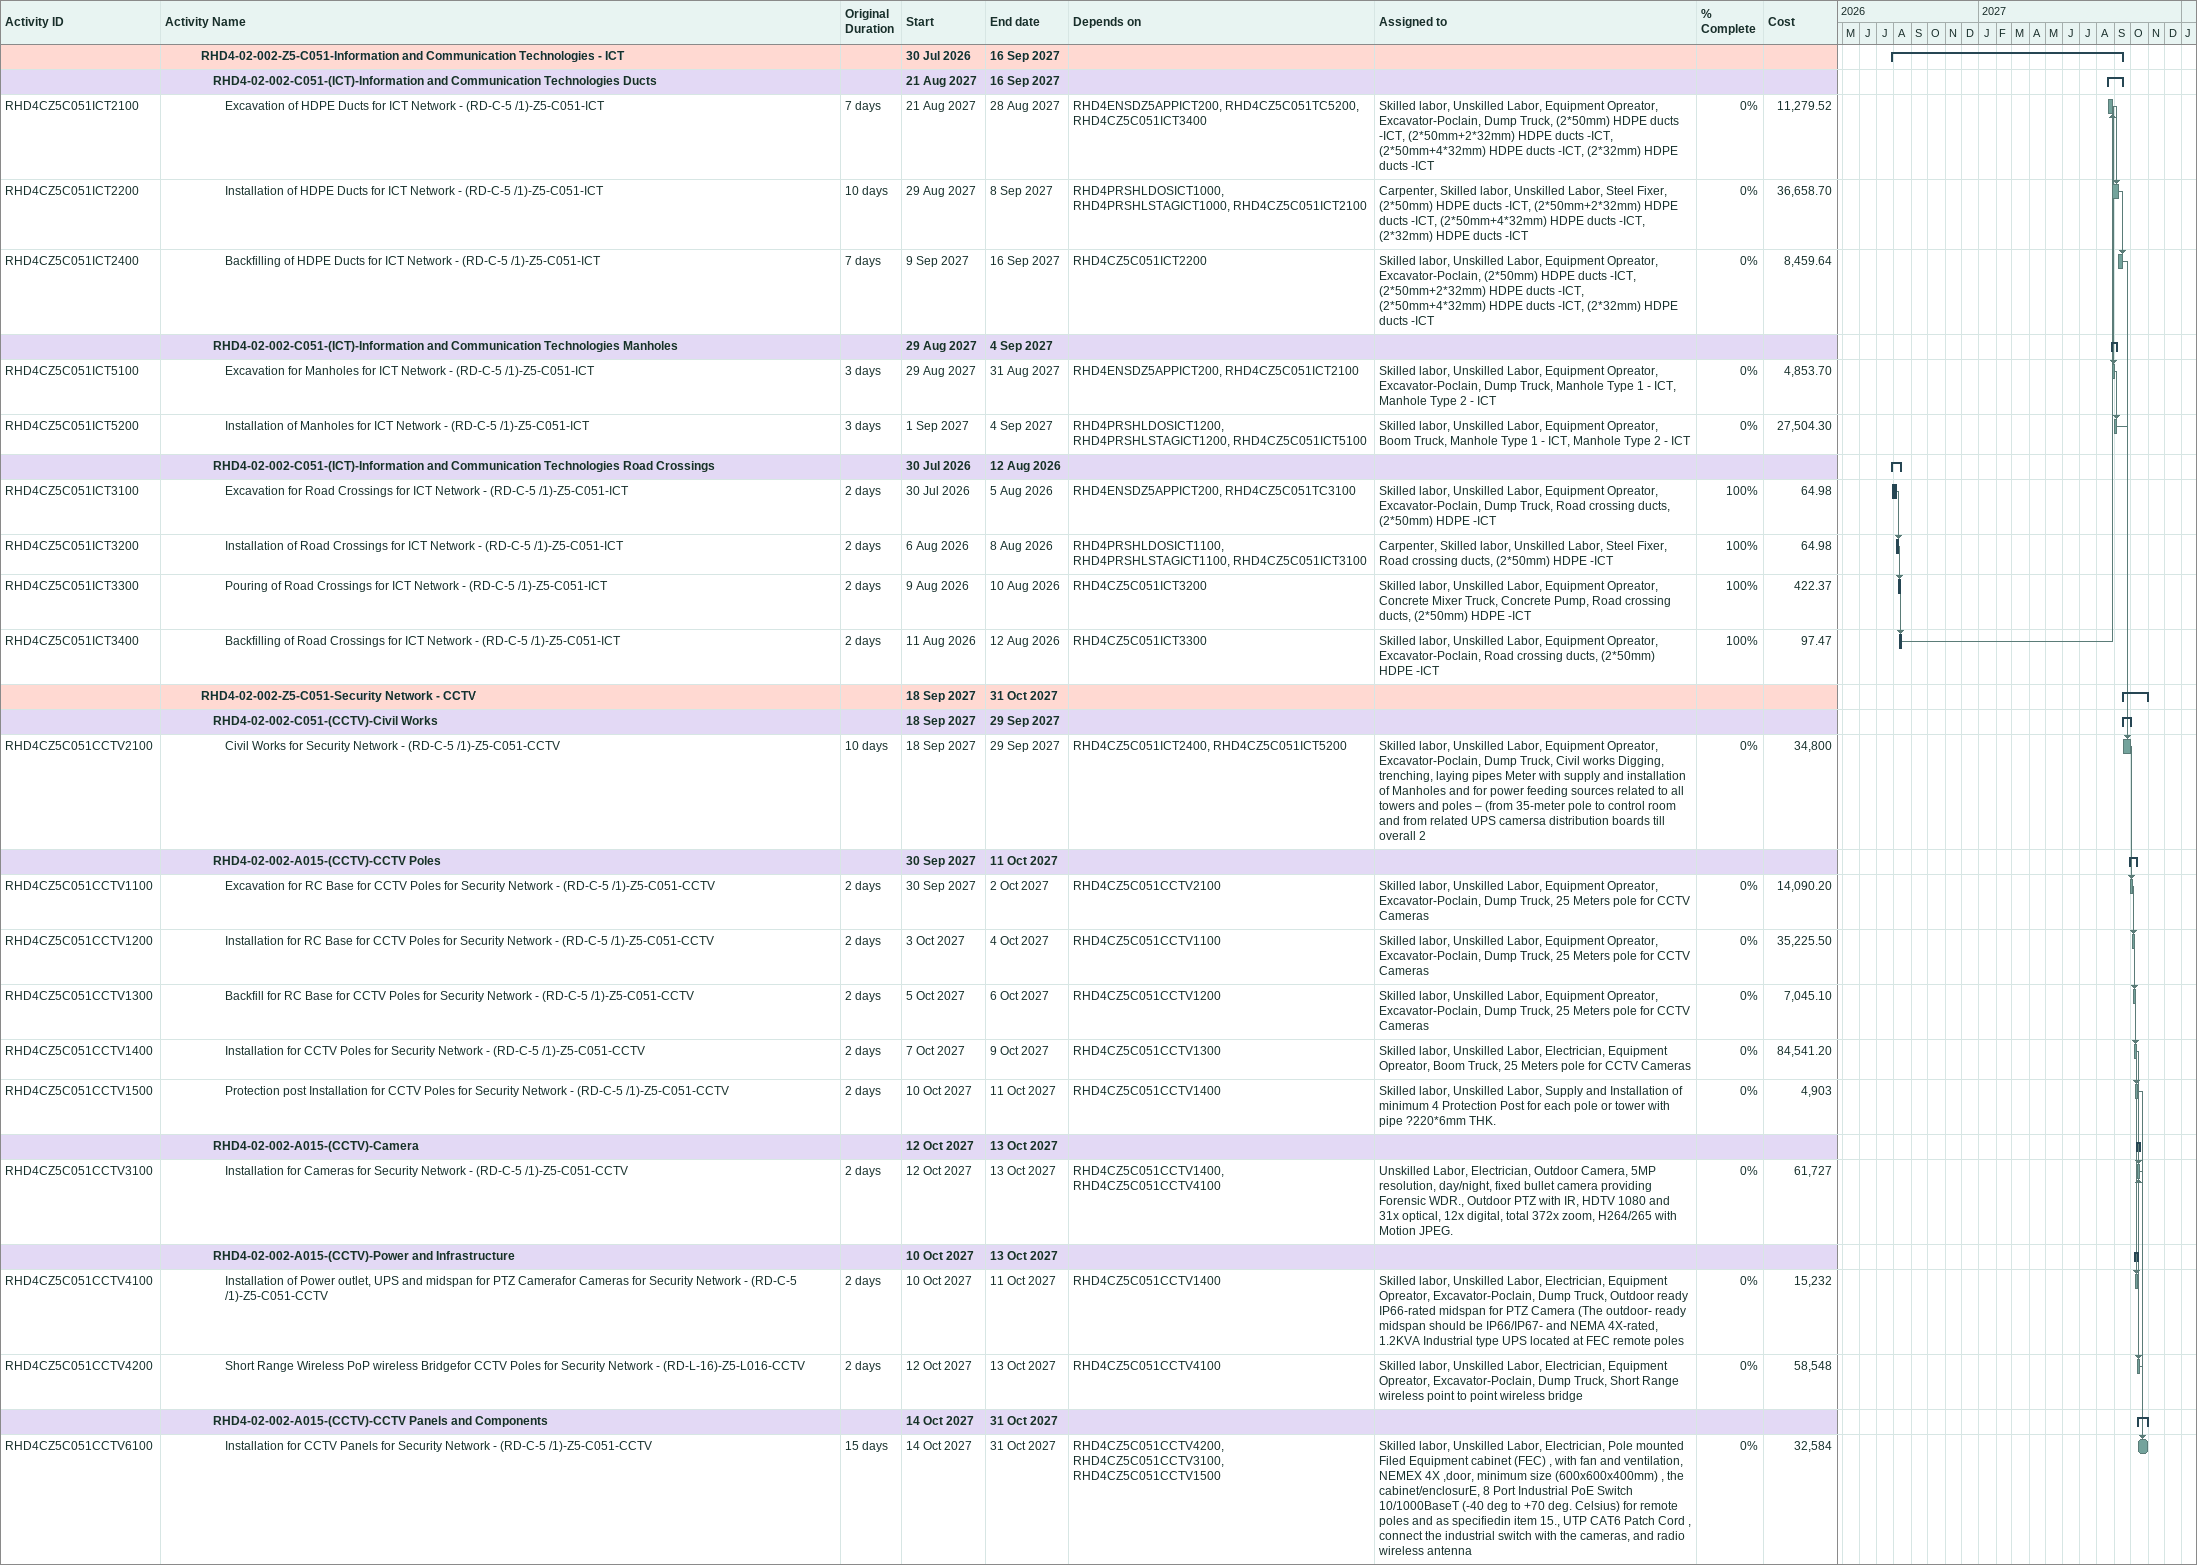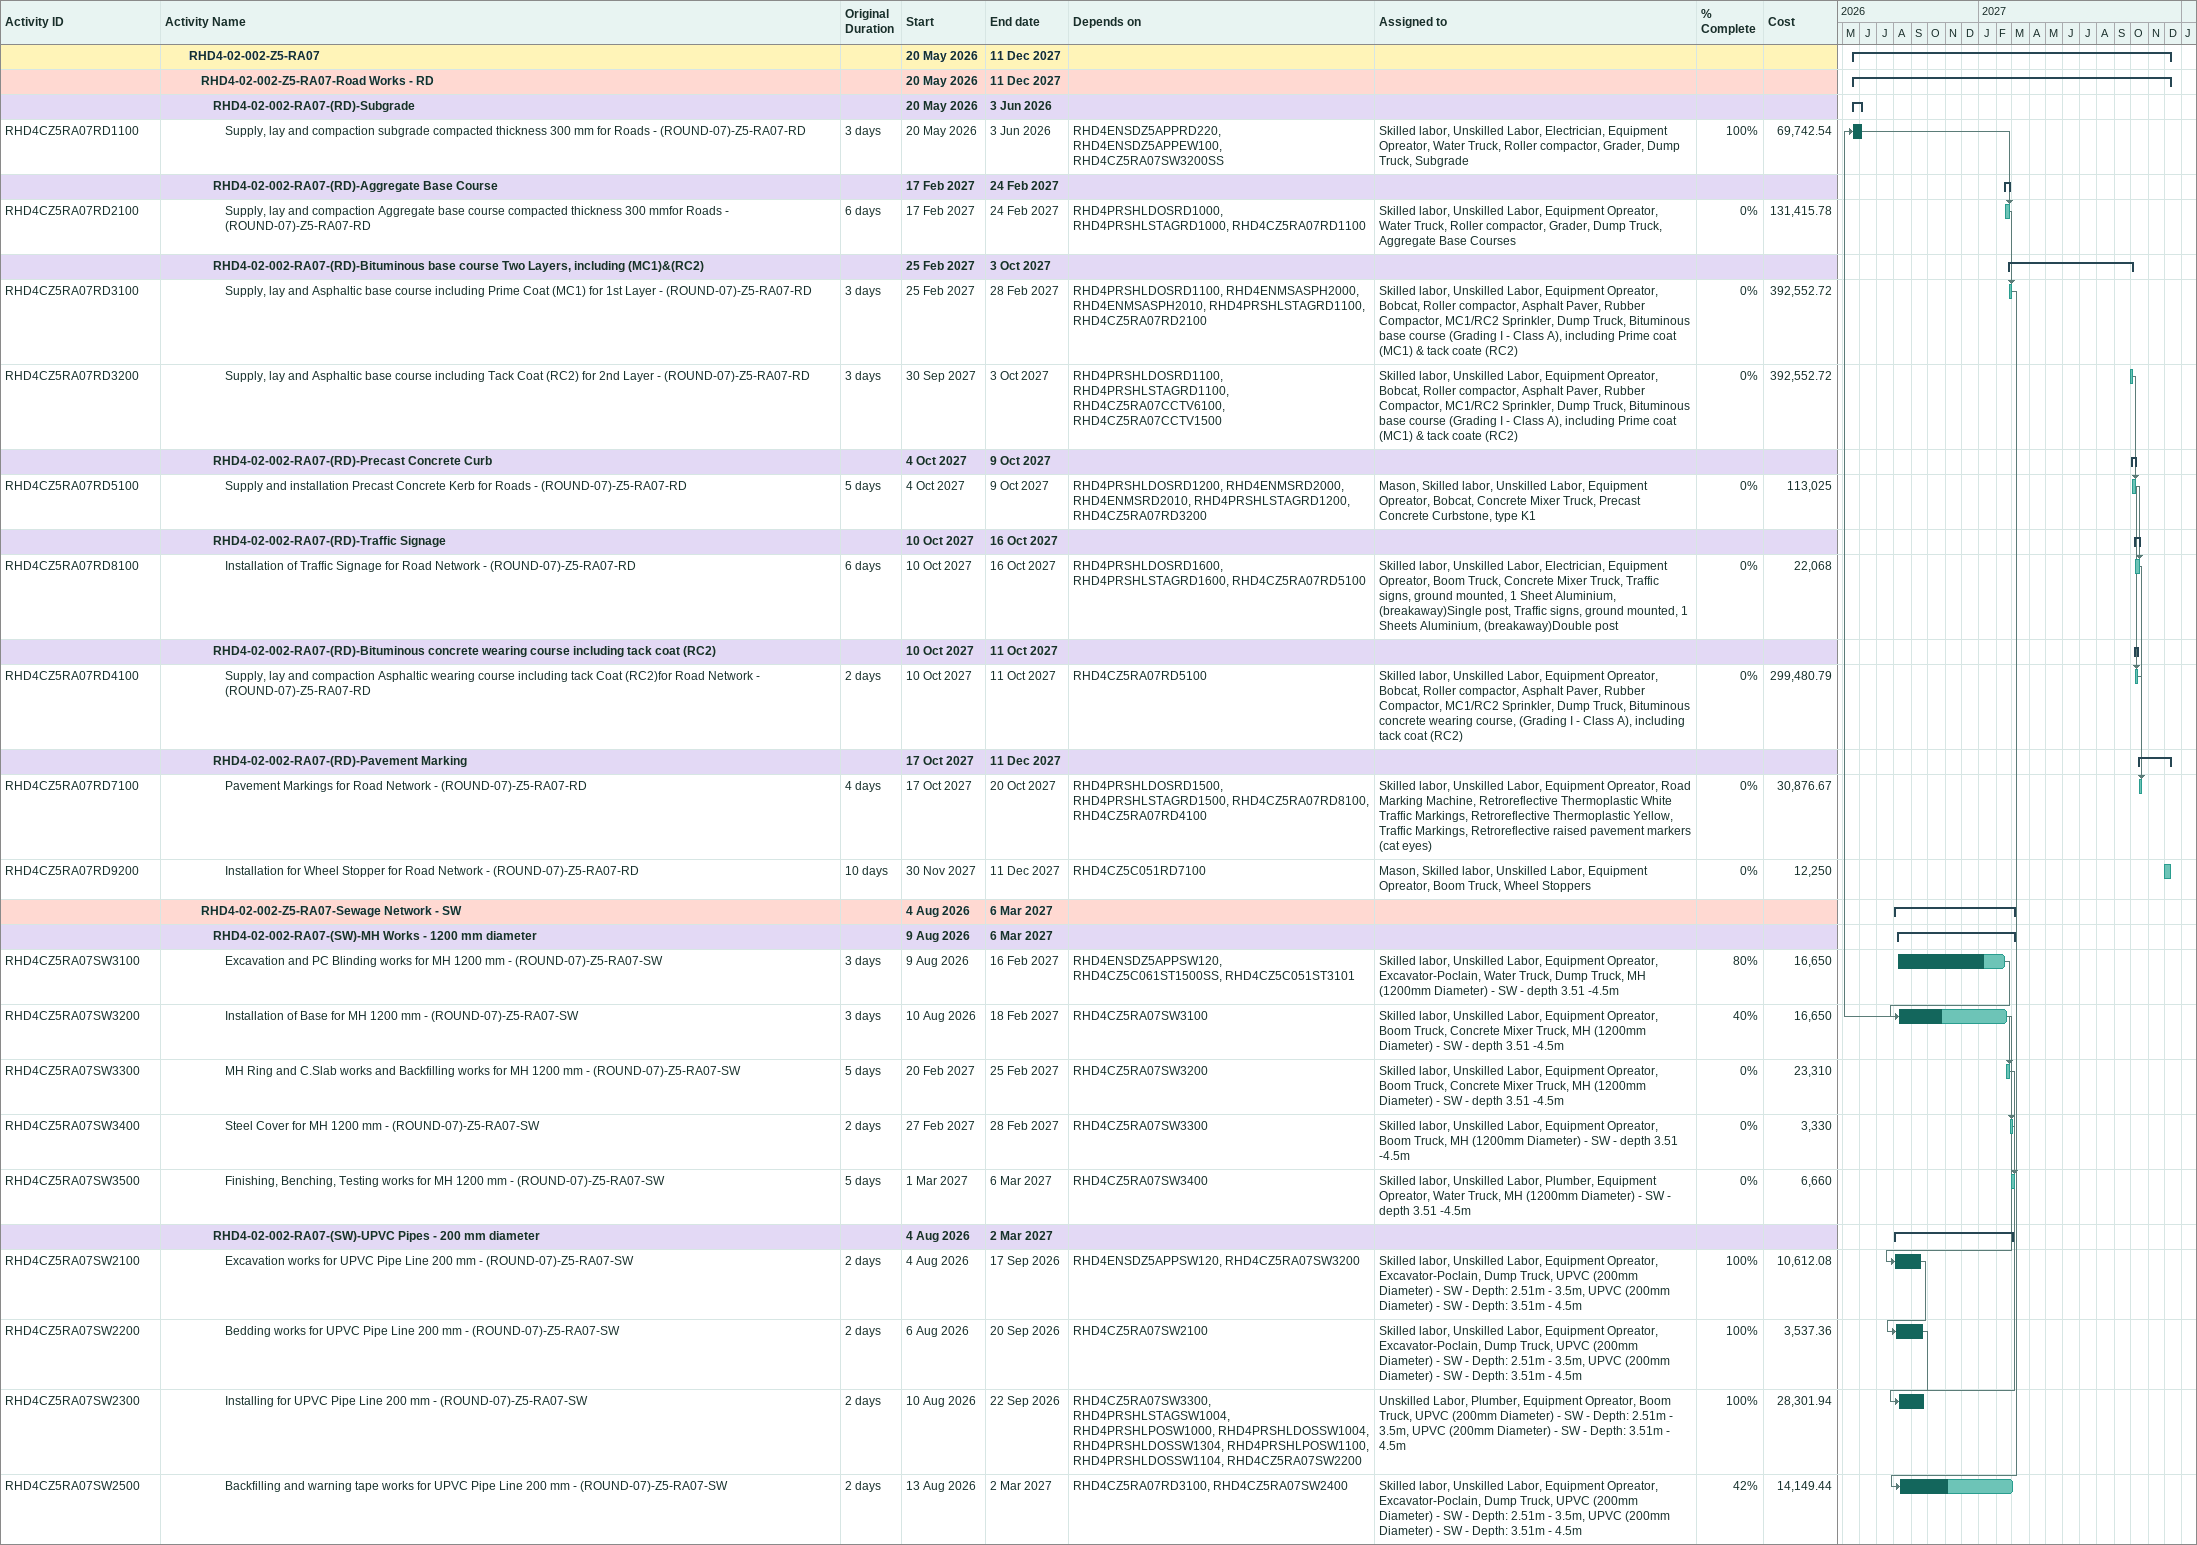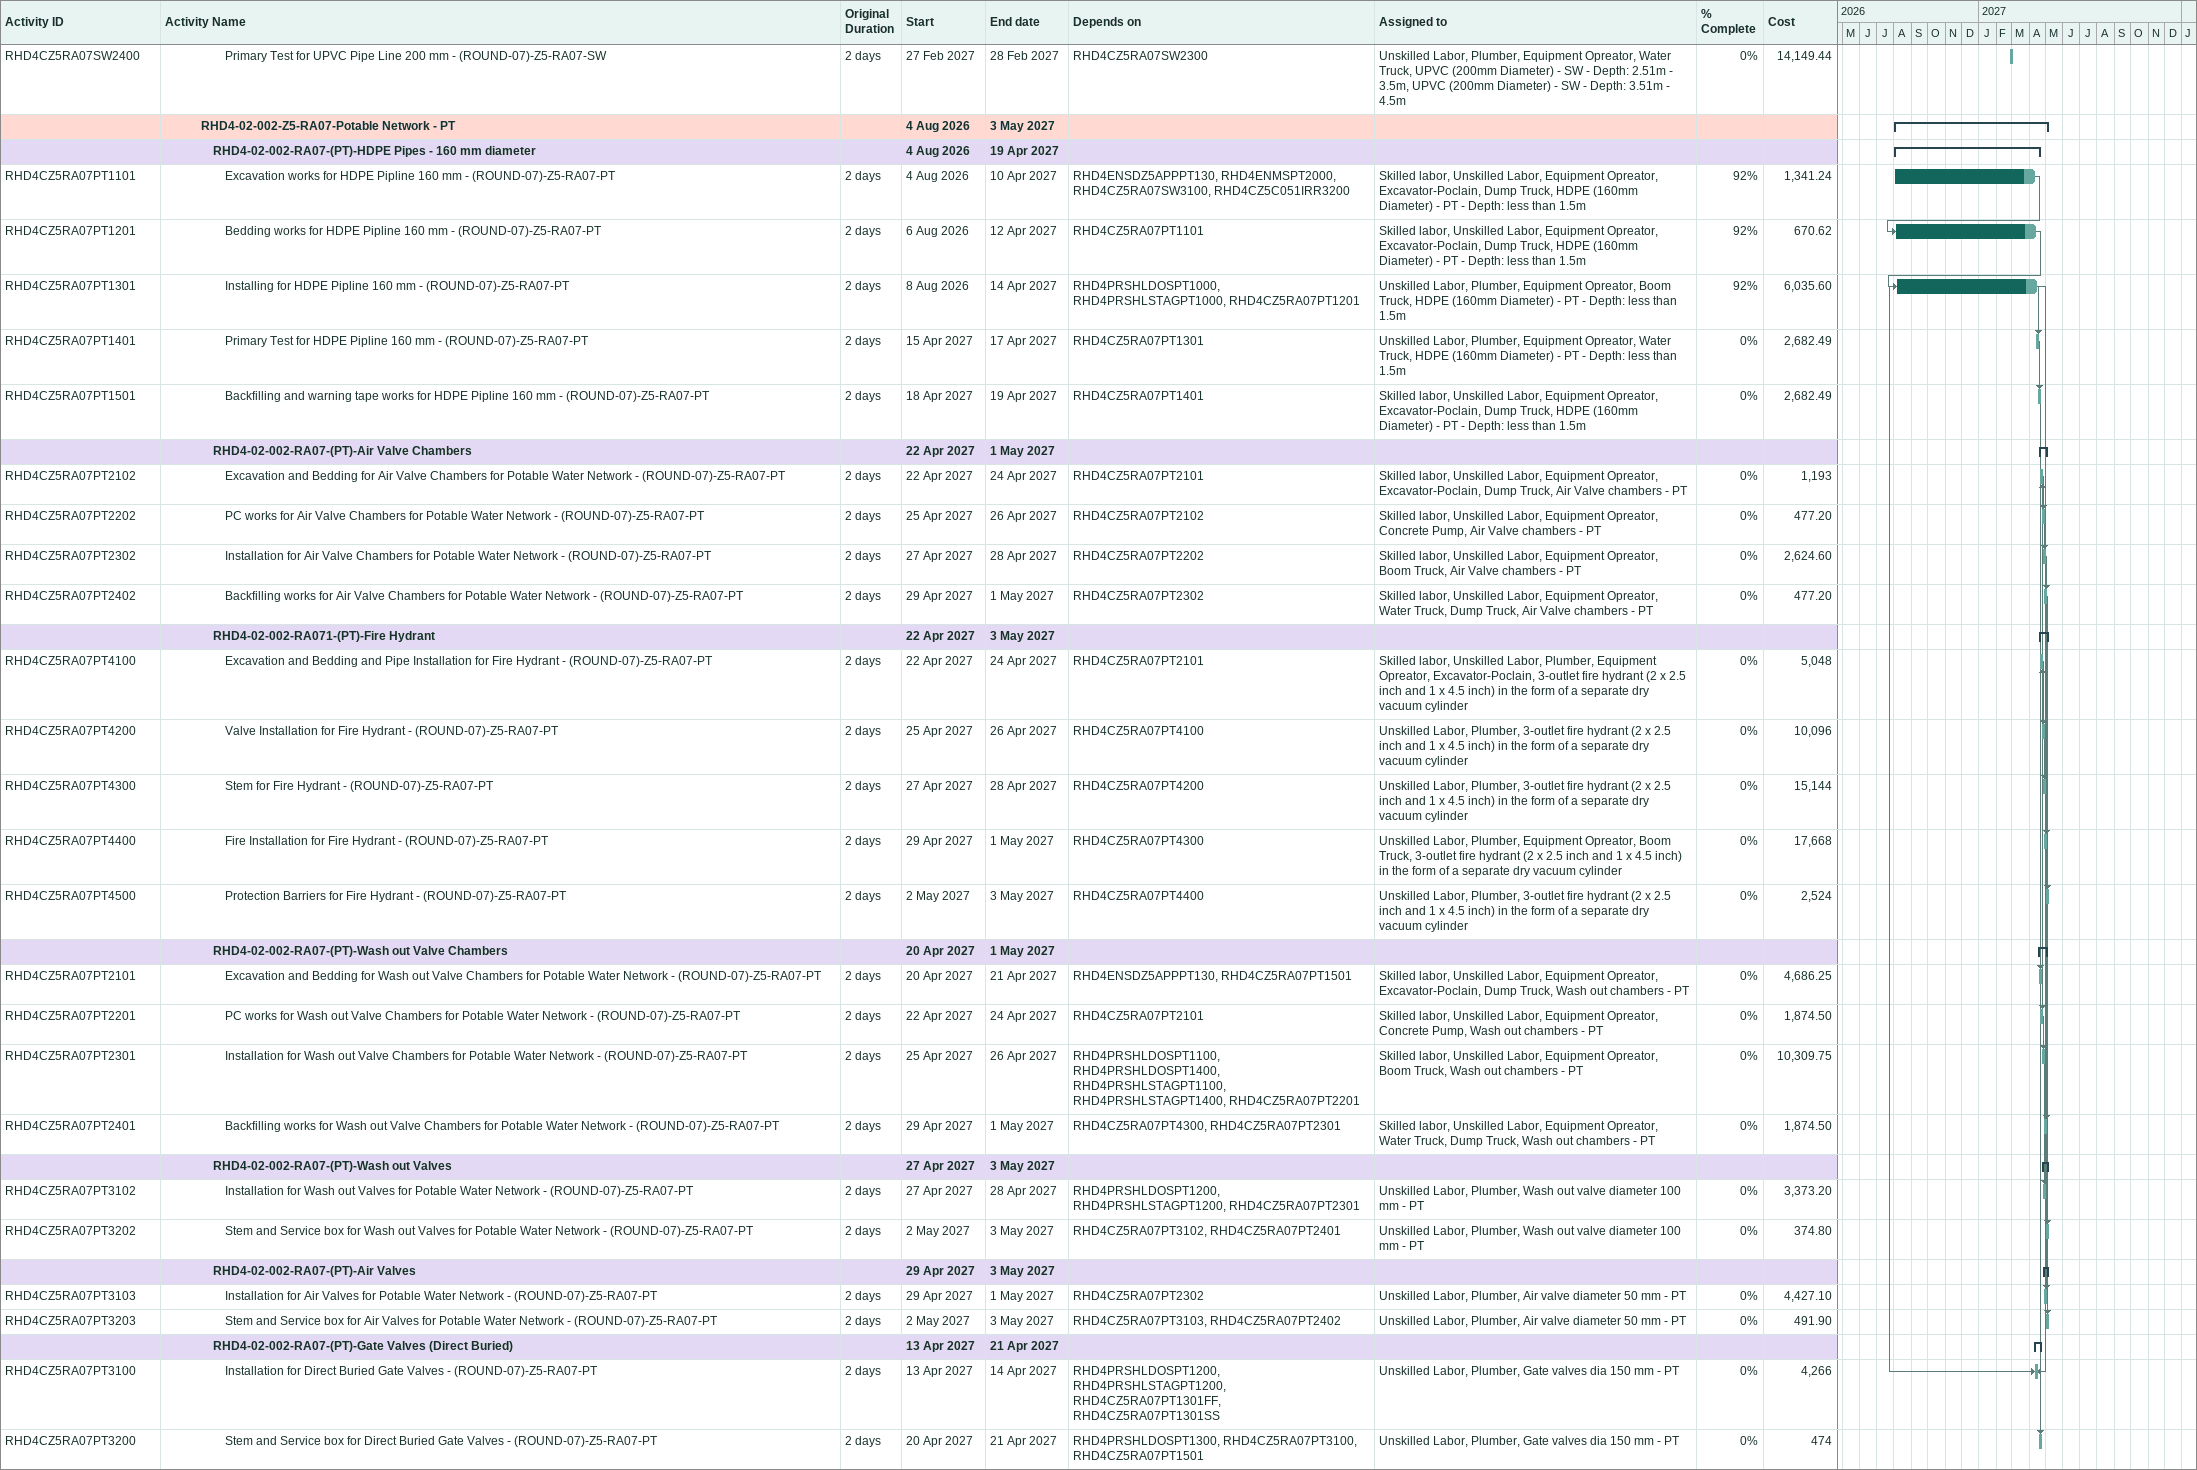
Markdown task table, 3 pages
| ID | Level | Task | Original duration | Start | Finish | Predecessors | Resources | % complete | Cost |
|---|---|---|---|---|---|---|---|---|---|
|  | 4 | **RHD4-02-002-Z5-C051-Information and Communication Technologies - ICT** |  | 2026-07-30 | 2027-09-16 |  |  |  |  |
|  | 5 | **RHD4-02-002-C051-(ICT)-Information and Communication Technologies Ducts** |  | 2027-08-21 | 2027-09-16 |  |  |  |  |
| RHD4CZ5C051ICT2100 | 6 | Excavation of HDPE Ducts for ICT Network - (RD-C-5 /1)-Z5-C051-ICT | 7d | 2027-08-21 | 2027-08-28 | RHD4ENSDZ5APPICT200, RHD4CZ5C051TC5200, RHD4CZ5C051ICT3400 | Skilled labor, Unskilled Labor, Equipment Opreator, Excavator-Poclain, Dump Truck, (2*50mm) HDPE ducts -ICT, (2*50mm+2*32mm) HDPE ducts -ICT, (2*50mm+4*32mm) HDPE ducts -ICT, (2*32mm) HDPE ducts -ICT | 0 | 11279.52 |
| RHD4CZ5C051ICT2200 | 6 | Installation of HDPE Ducts for ICT Network - (RD-C-5 /1)-Z5-C051-ICT | 10d | 2027-08-29 | 2027-09-08 | RHD4PRSHLDOSICT1000, RHD4PRSHLSTAGICT1000, RHD4CZ5C051ICT2100 | Carpenter, Skilled labor, Unskilled Labor, Steel Fixer, (2*50mm) HDPE ducts -ICT, (2*50mm+2*32mm) HDPE ducts -ICT, (2*50mm+4*32mm) HDPE ducts -ICT, (2*32mm) HDPE ducts -ICT | 0 | 36658.70 |
| RHD4CZ5C051ICT2400 | 6 | Backfilling of HDPE Ducts for ICT Network - (RD-C-5 /1)-Z5-C051-ICT | 7d | 2027-09-09 | 2027-09-16 | RHD4CZ5C051ICT2200 | Skilled labor, Unskilled Labor, Equipment Opreator, Excavator-Poclain, (2*50mm) HDPE ducts -ICT, (2*50mm+2*32mm) HDPE ducts -ICT, (2*50mm+4*32mm) HDPE ducts -ICT, (2*32mm) HDPE ducts -ICT | 0 | 8459.64 |
|  | 5 | **RHD4-02-002-C051-(ICT)-Information and Communication Technologies Manholes** |  | 2027-08-29 | 2027-09-04 |  |  |  |  |
| RHD4CZ5C051ICT5100 | 6 | Excavation for Manholes for ICT Network - (RD-C-5 /1)-Z5-C051-ICT | 3d | 2027-08-29 | 2027-08-31 | RHD4ENSDZ5APPICT200, RHD4CZ5C051ICT2100 | Skilled labor, Unskilled Labor, Equipment Opreator, Excavator-Poclain, Dump Truck, Manhole Type 1 - ICT, Manhole Type 2 - ICT | 0 | 4853.70 |
| RHD4CZ5C051ICT5200 | 6 | Installation of Manholes for ICT Network - (RD-C-5 /1)-Z5-C051-ICT | 3d | 2027-09-01 | 2027-09-04 | RHD4PRSHLDOSICT1200, RHD4PRSHLSTAGICT1200, RHD4CZ5C051ICT5100 | Skilled labor, Unskilled Labor, Equipment Opreator, Boom Truck, Manhole Type 1 - ICT, Manhole Type 2 - ICT | 0 | 27504.30 |
|  | 5 | **RHD4-02-002-C051-(ICT)-Information and Communication Technologies Road Crossings** |  | 2026-07-30 | 2026-08-12 |  |  |  |  |
| RHD4CZ5C051ICT3100 | 6 | Excavation for Road Crossings for ICT Network - (RD-C-5 /1)-Z5-C051-ICT | 2d | 2026-07-30 | 2026-08-05 | RHD4ENSDZ5APPICT200, RHD4CZ5C051TC3100 | Skilled labor, Unskilled Labor, Equipment Opreator, Excavator-Poclain, Dump Truck, Road crossing ducts, (2*50mm) HDPE -ICT | 100 | 64.98 |
| RHD4CZ5C051ICT3200 | 6 | Installation of Road Crossings for ICT Network - (RD-C-5 /1)-Z5-C051-ICT | 2d | 2026-08-06 | 2026-08-08 | RHD4PRSHLDOSICT1100, RHD4PRSHLSTAGICT1100, RHD4CZ5C051ICT3100 | Carpenter, Skilled labor, Unskilled Labor, Steel Fixer, Road crossing ducts, (2*50mm) HDPE -ICT | 100 | 64.98 |
| RHD4CZ5C051ICT3300 | 6 | Pouring of Road Crossings for ICT Network - (RD-C-5 /1)-Z5-C051-ICT | 2d | 2026-08-09 | 2026-08-10 | RHD4CZ5C051ICT3200 | Skilled labor, Unskilled Labor, Equipment Opreator, Concrete Mixer Truck, Concrete Pump, Road crossing ducts, (2*50mm) HDPE -ICT | 100 | 422.37 |
| RHD4CZ5C051ICT3400 | 6 | Backfilling of Road Crossings for ICT Network - (RD-C-5 /1)-Z5-C051-ICT | 2d | 2026-08-11 | 2026-08-12 | RHD4CZ5C051ICT3300 | Skilled labor, Unskilled Labor, Equipment Opreator, Excavator-Poclain, Road crossing ducts, (2*50mm) HDPE -ICT | 100 | 97.47 |
|  | 4 | **RHD4-02-002-Z5-C051-Security Network - CCTV** |  | 2027-09-18 | 2027-10-31 |  |  |  |  |
|  | 5 | **RHD4-02-002-C051-(CCTV)-Civil Works** |  | 2027-09-18 | 2027-09-29 |  |  |  |  |
| RHD4CZ5C051CCTV2100 | 6 | Civil Works for Security Network - (RD-C-5 /1)-Z5-C051-CCTV | 10d | 2027-09-18 | 2027-09-29 | RHD4CZ5C051ICT2400, RHD4CZ5C051ICT5200 | Skilled labor, Unskilled Labor, Equipment Opreator, Excavator-Poclain, Dump Truck, Civil works Digging, trenching, laying pipes Meter with supply and installation of Manholes and for power feeding sources related to all towers and poles – (from 35-meter pole to control room and from related UPS camersa distribution boards till overall 2 | 0 | 34800 |
|  | 5 | **RHD4-02-002-A015-(CCTV)-CCTV Poles** |  | 2027-09-30 | 2027-10-11 |  |  |  |  |
| RHD4CZ5C051CCTV1100 | 6 | Excavation for RC Base for CCTV Poles for Security Network - (RD-C-5 /1)-Z5-C051-CCTV | 2d | 2027-09-30 | 2027-10-02 | RHD4CZ5C051CCTV2100 | Skilled labor, Unskilled Labor, Equipment Opreator, Excavator-Poclain, Dump Truck, 25 Meters pole for CCTV Cameras | 0 | 14090.20 |
| RHD4CZ5C051CCTV1200 | 6 | Installation for RC Base for CCTV Poles for Security Network - (RD-C-5 /1)-Z5-C051-CCTV | 2d | 2027-10-03 | 2027-10-04 | RHD4CZ5C051CCTV1100 | Skilled labor, Unskilled Labor, Equipment Opreator, Excavator-Poclain, Dump Truck, 25 Meters pole for CCTV Cameras | 0 | 35225.50 |
| RHD4CZ5C051CCTV1300 | 6 | Backfill for RC Base for CCTV Poles for Security Network - (RD-C-5 /1)-Z5-C051-CCTV | 2d | 2027-10-05 | 2027-10-06 | RHD4CZ5C051CCTV1200 | Skilled labor, Unskilled Labor, Equipment Opreator, Excavator-Poclain, Dump Truck, 25 Meters pole for CCTV Cameras | 0 | 7045.10 |
| RHD4CZ5C051CCTV1400 | 6 | Installation for CCTV Poles for Security Network - (RD-C-5 /1)-Z5-C051-CCTV | 2d | 2027-10-07 | 2027-10-09 | RHD4CZ5C051CCTV1300 | Skilled labor, Unskilled Labor, Electrician, Equipment Opreator, Boom Truck, 25 Meters pole for CCTV Cameras | 0 | 84541.20 |
| RHD4CZ5C051CCTV1500 | 6 | Protection post Installation for CCTV Poles for Security Network - (RD-C-5 /1)-Z5-C051-CCTV | 2d | 2027-10-10 | 2027-10-11 | RHD4CZ5C051CCTV1400 | Skilled labor, Unskilled Labor, Supply and Installation of minimum 4 Protection Post for each pole or tower with pipe ?220*6mm THK. | 0 | 4903 |
|  | 5 | **RHD4-02-002-A015-(CCTV)-Camera** |  | 2027-10-12 | 2027-10-13 |  |  |  |  |
| RHD4CZ5C051CCTV3100 | 6 | Installation for Cameras for Security Network - (RD-C-5 /1)-Z5-C051-CCTV | 2d | 2027-10-12 | 2027-10-13 | RHD4CZ5C051CCTV1400, RHD4CZ5C051CCTV4100 | Unskilled Labor, Electrician, Outdoor Camera, 5MP resolution, day/night, fixed bullet camera providing Forensic WDR., Outdoor PTZ with IR, HDTV 1080 and 31x optical, 12x digital, total 372x zoom, H264/265 with Motion JPEG. | 0 | 61727 |
|  | 5 | **RHD4-02-002-A015-(CCTV)-Power and Infrastructure** |  | 2027-10-10 | 2027-10-13 |  |  |  |  |
| RHD4CZ5C051CCTV4100 | 6 | Installation of Power outlet, UPS and midspan for PTZ Camerafor Cameras for Security Network - (RD-C-5 /1)-Z5-C051-CCTV | 2d | 2027-10-10 | 2027-10-11 | RHD4CZ5C051CCTV1400 | Skilled labor, Unskilled Labor, Electrician, Equipment Opreator, Excavator-Poclain, Dump Truck, Outdoor ready IP66-rated midspan for PTZ Camera (The outdoor- ready midspan should be IP66/IP67- and NEMA 4X-rated, 1.2KVA Industrial type UPS located at FEC remote poles | 0 | 15232 |
| RHD4CZ5C051CCTV4200 | 6 | Short Range Wireless PoP wireless Bridgefor CCTV Poles for Security Network - (RD-L-16)-Z5-L016-CCTV | 2d | 2027-10-12 | 2027-10-13 | RHD4CZ5C051CCTV4100 | Skilled labor, Unskilled Labor, Electrician, Equipment Opreator, Excavator-Poclain, Dump Truck, Short Range wireless point to point wireless bridge | 0 | 58548 |
|  | 5 | **RHD4-02-002-A015-(CCTV)-CCTV Panels and Components** |  | 2027-10-14 | 2027-10-31 |  |  |  |  |
| RHD4CZ5C051CCTV6100 | 6 | Installation for CCTV Panels for Security Network - (RD-C-5 /1)-Z5-C051-CCTV | 15d | 2027-10-14 | 2027-10-31 | RHD4CZ5C051CCTV4200, RHD4CZ5C051CCTV3100, RHD4CZ5C051CCTV1500 | Skilled labor, Unskilled Labor, Electrician, Pole mounted Filed Equipment cabinet (FEC) , with fan and ventilation, NEMEX 4X ,door, minimum size (600x600x400mm) , the cabinet/enclosurE, 8 Port Industrial PoE Switch 10/1000BaseT (-40 deg to +70 deg. Celsius) for remote poles and as specifiedin item 15., UTP CAT6 Patch Cord , connect the industrial switch with the cameras, and radio wireless antenna | 0 | 32584 |
|  | 3 | **RHD4-02-002-Z5-RA07** |  | 2026-05-20 | 2027-12-11 |  |  |  |  |
|  | 4 | **RHD4-02-002-Z5-RA07-Road Works - RD** |  | 2026-05-20 | 2027-12-11 |  |  |  |  |
|  | 5 | **RHD4-02-002-RA07-(RD)-Subgrade** |  | 2026-05-20 | 2026-06-03 |  |  |  |  |
| RHD4CZ5RA07RD1100 | 6 | Supply, lay and compaction subgrade compacted thickness 300 mm for Roads - (ROUND-07)-Z5-RA07-RD | 3d | 2026-05-20 | 2026-06-03 | RHD4ENSDZ5APPRD220, RHD4ENSDZ5APPEW100, RHD4CZ5RA07SW3200SS | Skilled labor, Unskilled Labor, Electrician, Equipment Opreator, Water Truck, Roller compactor, Grader, Dump Truck, Subgrade | 100 | 69742.54 |
|  | 5 | **RHD4-02-002-RA07-(RD)-Aggregate Base Course** |  | 2027-02-17 | 2027-02-24 |  |  |  |  |
| RHD4CZ5RA07RD2100 | 6 | Supply, lay and compaction Aggregate base course compacted thickness 300 mmfor Roads - (ROUND-07)-Z5-RA07-RD | 6d | 2027-02-17 | 2027-02-24 | RHD4PRSHLDOSRD1000, RHD4PRSHLSTAGRD1000, RHD4CZ5RA07RD1100 | Skilled labor, Unskilled Labor, Equipment Opreator, Water Truck, Roller compactor, Grader, Dump Truck, Aggregate Base Courses | 0 | 131415.78 |
|  | 5 | **RHD4-02-002-RA07-(RD)-Bituminous base course Two Layers, including (MC1)&(RC2)** |  | 2027-02-25 | 2027-10-03 |  |  |  |  |
| RHD4CZ5RA07RD3100 | 6 | Supply, lay and Asphaltic base course including Prime Coat (MC1) for 1st Layer - (ROUND-07)-Z5-RA07-RD | 3d | 2027-02-25 | 2027-02-28 | RHD4PRSHLDOSRD1100, RHD4ENMSASPH2000, RHD4ENMSASPH2010, RHD4PRSHLSTAGRD1100, RHD4CZ5RA07RD2100 | Skilled labor, Unskilled Labor, Equipment Opreator, Bobcat, Roller compactor, Asphalt Paver, Rubber Compactor, MC1/RC2 Sprinkler, Dump Truck, Bituminous base course (Grading I - Class A), including Prime coat (MC1) & tack coate (RC2) | 0 | 392552.72 |
| RHD4CZ5RA07RD3200 | 6 | Supply, lay and Asphaltic base course including Tack Coat (RC2) for 2nd Layer - (ROUND-07)-Z5-RA07-RD | 3d | 2027-09-30 | 2027-10-03 | RHD4PRSHLDOSRD1100, RHD4PRSHLSTAGRD1100, RHD4CZ5RA07CCTV6100, RHD4CZ5RA07CCTV1500 | Skilled labor, Unskilled Labor, Equipment Opreator, Bobcat, Roller compactor, Asphalt Paver, Rubber Compactor, MC1/RC2 Sprinkler, Dump Truck, Bituminous base course (Grading I - Class A), including Prime coat (MC1) & tack coate (RC2) | 0 | 392552.72 |
|  | 5 | **RHD4-02-002-RA07-(RD)-Precast Concrete Curb** |  | 2027-10-04 | 2027-10-09 |  |  |  |  |
| RHD4CZ5RA07RD5100 | 6 | Supply and installation Precast Concrete Kerb for Roads - (ROUND-07)-Z5-RA07-RD | 5d | 2027-10-04 | 2027-10-09 | RHD4PRSHLDOSRD1200, RHD4ENMSRD2000, RHD4ENMSRD2010, RHD4PRSHLSTAGRD1200, RHD4CZ5RA07RD3200 | Mason, Skilled labor, Unskilled Labor, Equipment Opreator, Bobcat, Concrete Mixer Truck, Precast Concrete Curbstone, type K1 | 0 | 113025 |
|  | 5 | **RHD4-02-002-RA07-(RD)-Traffic Signage** |  | 2027-10-10 | 2027-10-16 |  |  |  |  |
| RHD4CZ5RA07RD8100 | 6 | Installation of Traffic Signage for Road Network - (ROUND-07)-Z5-RA07-RD | 6d | 2027-10-10 | 2027-10-16 | RHD4PRSHLDOSRD1600, RHD4PRSHLSTAGRD1600, RHD4CZ5RA07RD5100 | Skilled labor, Unskilled Labor, Electrician, Equipment Opreator, Boom Truck, Concrete Mixer Truck, Traffic signs, ground mounted, 1 Sheet Aluminium, (breakaway)Single post, Traffic signs, ground mounted, 1 Sheets Aluminium, (breakaway)Double post | 0 | 22068 |
|  | 5 | **RHD4-02-002-RA07-(RD)-Bituminous concrete wearing course including tack coat (RC2)** |  | 2027-10-10 | 2027-10-11 |  |  |  |  |
| RHD4CZ5RA07RD4100 | 6 | Supply, lay and compaction Asphaltic wearing course including tack Coat (RC2)for Road Network - (ROUND-07)-Z5-RA07-RD | 2d | 2027-10-10 | 2027-10-11 | RHD4CZ5RA07RD5100 | Skilled labor, Unskilled Labor, Equipment Opreator, Bobcat, Roller compactor, Asphalt Paver, Rubber Compactor, MC1/RC2 Sprinkler, Dump Truck, Bituminous concrete wearing course, (Grading I - Class A), including tack coat (RC2) | 0 | 299480.79 |
|  | 5 | **RHD4-02-002-RA07-(RD)-Pavement Marking** |  | 2027-10-17 | 2027-12-11 |  |  |  |  |
| RHD4CZ5RA07RD7100 | 6 | Pavement Markings for Road Network - (ROUND-07)-Z5-RA07-RD | 4d | 2027-10-17 | 2027-10-20 | RHD4PRSHLDOSRD1500, RHD4PRSHLSTAGRD1500, RHD4CZ5RA07RD8100, RHD4CZ5RA07RD4100 | Skilled labor, Unskilled Labor, Equipment Opreator, Road Marking Machine, Retroreflective Thermoplastic White Traffic Markings, Retroreflective Thermoplastic Yellow, Traffic Markings, Retroreflective raised pavement markers (cat eyes) | 0 | 30876.67 |
| RHD4CZ5RA07RD9200 | 6 | Installation for Wheel Stopper for Road Network - (ROUND-07)-Z5-RA07-RD | 10d | 2027-11-30 | 2027-12-11 | RHD4CZ5C051RD7100 | Mason, Skilled labor, Unskilled Labor, Equipment Opreator, Boom Truck, Wheel Stoppers | 0 | 12250 |
|  | 4 | **RHD4-02-002-Z5-RA07-Sewage Network - SW** |  | 2026-08-04 | 2027-03-06 |  |  |  |  |
|  | 5 | **RHD4-02-002-RA07-(SW)-MH Works - 1200 mm diameter** |  | 2026-08-09 | 2027-03-06 |  |  |  |  |
| RHD4CZ5RA07SW3100 | 6 | Excavation and PC Blinding works for MH 1200 mm - (ROUND-07)-Z5-RA07-SW | 3d | 2026-08-09 | 2027-02-16 | RHD4ENSDZ5APPSW120, RHD4CZ5C061ST1500SS, RHD4CZ5C051ST3101 | Skilled labor, Unskilled Labor, Equipment Opreator, Excavator-Poclain, Water Truck, Dump Truck, MH (1200mm Diameter) - SW - depth 3.51 -4.5m | 80 | 16650 |
| RHD4CZ5RA07SW3200 | 6 | Installation of Base for MH 1200 mm - (ROUND-07)-Z5-RA07-SW | 3d | 2026-08-10 | 2027-02-18 | RHD4CZ5RA07SW3100 | Skilled labor, Unskilled Labor, Equipment Opreator, Boom Truck, Concrete Mixer Truck, MH (1200mm Diameter) - SW - depth 3.51 -4.5m | 40 | 16650 |
| RHD4CZ5RA07SW3300 | 6 | MH Ring and C.Slab works and Backfilling works for MH 1200 mm - (ROUND-07)-Z5-RA07-SW | 5d | 2027-02-20 | 2027-02-25 | RHD4CZ5RA07SW3200 | Skilled labor, Unskilled Labor, Equipment Opreator, Boom Truck, Concrete Mixer Truck, MH (1200mm Diameter) - SW - depth 3.51 -4.5m | 0 | 23310 |
| RHD4CZ5RA07SW3400 | 6 | Steel Cover for MH 1200 mm - (ROUND-07)-Z5-RA07-SW | 2d | 2027-02-27 | 2027-02-28 | RHD4CZ5RA07SW3300 | Skilled labor, Unskilled Labor, Equipment Opreator, Boom Truck, MH (1200mm Diameter) - SW - depth 3.51 -4.5m | 0 | 3330 |
| RHD4CZ5RA07SW3500 | 6 | Finishing, Benching, Testing works for MH 1200 mm - (ROUND-07)-Z5-RA07-SW | 5d | 2027-03-01 | 2027-03-06 | RHD4CZ5RA07SW3400 | Skilled labor, Unskilled Labor, Plumber, Equipment Opreator, Water Truck, MH (1200mm Diameter) - SW - depth 3.51 -4.5m | 0 | 6660 |
|  | 5 | **RHD4-02-002-RA07-(SW)-UPVC Pipes - 200 mm diameter** |  | 2026-08-04 | 2027-03-02 |  |  |  |  |
| RHD4CZ5RA07SW2100 | 6 | Excavation works for UPVC Pipe Line 200 mm - (ROUND-07)-Z5-RA07-SW | 2d | 2026-08-04 | 2026-09-17 | RHD4ENSDZ5APPSW120, RHD4CZ5RA07SW3200 | Skilled labor, Unskilled Labor, Equipment Opreator, Excavator-Poclain, Dump Truck, UPVC (200mm Diameter) - SW - Depth: 2.51m - 3.5m, UPVC (200mm Diameter) - SW - Depth: 3.51m - 4.5m | 100 | 10612.08 |
| RHD4CZ5RA07SW2200 | 6 | Bedding works for UPVC Pipe Line 200 mm - (ROUND-07)-Z5-RA07-SW | 2d | 2026-08-06 | 2026-09-20 | RHD4CZ5RA07SW2100 | Skilled labor, Unskilled Labor, Equipment Opreator, Excavator-Poclain, Dump Truck, UPVC (200mm Diameter) - SW - Depth: 2.51m - 3.5m, UPVC (200mm Diameter) - SW - Depth: 3.51m - 4.5m | 100 | 3537.36 |
| RHD4CZ5RA07SW2300 | 6 | Installing for UPVC Pipe Line 200 mm - (ROUND-07)-Z5-RA07-SW | 2d | 2026-08-10 | 2026-09-22 | RHD4CZ5RA07SW3300, RHD4PRSHLSTAGSW1004, RHD4PRSHLPOSW1000, RHD4PRSHLDOSSW1004, RHD4PRSHLDOSSW1304, RHD4PRSHLPOSW1100, RHD4PRSHLDOSSW1104, RHD4CZ5RA07SW2200 | Unskilled Labor, Plumber, Equipment Opreator, Boom Truck, UPVC (200mm Diameter) - SW - Depth: 2.51m - 3.5m, UPVC (200mm Diameter) - SW - Depth: 3.51m - 4.5m | 100 | 28301.94 |
| RHD4CZ5RA07SW2500 | 6 | Backfilling and warning tape works for UPVC Pipe Line 200 mm - (ROUND-07)-Z5-RA07-SW | 2d | 2026-08-13 | 2027-03-02 | RHD4CZ5RA07RD3100, RHD4CZ5RA07SW2400 | Skilled labor, Unskilled Labor, Equipment Opreator, Excavator-Poclain, Dump Truck, UPVC (200mm Diameter) - SW - Depth: 2.51m - 3.5m, UPVC (200mm Diameter) - SW - Depth: 3.51m - 4.5m | 42 | 14149.44 |
| RHD4CZ5RA07SW2400 | 6 | Primary Test for UPVC Pipe Line 200 mm - (ROUND-07)-Z5-RA07-SW | 2d | 2027-02-27 | 2027-02-28 | RHD4CZ5RA07SW2300 | Unskilled Labor, Plumber, Equipment Opreator, Water Truck, UPVC (200mm Diameter) - SW - Depth: 2.51m - 3.5m, UPVC (200mm Diameter) - SW - Depth: 3.51m - 4.5m | 0 | 14149.44 |
|  | 4 | **RHD4-02-002-Z5-RA07-Potable Network - PT** |  | 2026-08-04 | 2027-05-03 |  |  |  |  |
|  | 5 | **RHD4-02-002-RA07-(PT)-HDPE Pipes - 160 mm diameter** |  | 2026-08-04 | 2027-04-19 |  |  |  |  |
| RHD4CZ5RA07PT1101 | 6 | Excavation works for HDPE Pipline 160 mm - (ROUND-07)-Z5-RA07-PT | 2d | 2026-08-04 | 2027-04-10 | RHD4ENSDZ5APPPT130, RHD4ENMSPT2000, RHD4CZ5RA07SW3100, RHD4CZ5C051IRR3200 | Skilled labor, Unskilled Labor, Equipment Opreator, Excavator-Poclain, Dump Truck, HDPE (160mm Diameter) - PT - Depth: less than 1.5m | 92 | 1341.24 |
| RHD4CZ5RA07PT1201 | 6 | Bedding works for HDPE Pipline 160 mm - (ROUND-07)-Z5-RA07-PT | 2d | 2026-08-06 | 2027-04-12 | RHD4CZ5RA07PT1101 | Skilled labor, Unskilled Labor, Equipment Opreator, Excavator-Poclain, Dump Truck, HDPE (160mm Diameter) - PT - Depth: less than 1.5m | 92 | 670.62 |
| RHD4CZ5RA07PT1301 | 6 | Installing for HDPE Pipline 160 mm - (ROUND-07)-Z5-RA07-PT | 2d | 2026-08-08 | 2027-04-14 | RHD4PRSHLDOSPT1000, RHD4PRSHLSTAGPT1000, RHD4CZ5RA07PT1201 | Unskilled Labor, Plumber, Equipment Opreator, Boom Truck, HDPE (160mm Diameter) - PT - Depth: less than 1.5m | 92 | 6035.60 |
| RHD4CZ5RA07PT1401 | 6 | Primary Test for HDPE Pipline 160 mm - (ROUND-07)-Z5-RA07-PT | 2d | 2027-04-15 | 2027-04-17 | RHD4CZ5RA07PT1301 | Unskilled Labor, Plumber, Equipment Opreator, Water Truck, HDPE (160mm Diameter) - PT - Depth: less than 1.5m | 0 | 2682.49 |
| RHD4CZ5RA07PT1501 | 6 | Backfilling and warning tape works for HDPE Pipline 160 mm - (ROUND-07)-Z5-RA07-PT | 2d | 2027-04-18 | 2027-04-19 | RHD4CZ5RA07PT1401 | Skilled labor, Unskilled Labor, Equipment Opreator, Excavator-Poclain, Dump Truck, HDPE (160mm Diameter) - PT - Depth: less than 1.5m | 0 | 2682.49 |
|  | 5 | **RHD4-02-002-RA07-(PT)-Air Valve Chambers** |  | 2027-04-22 | 2027-05-01 |  |  |  |  |
| RHD4CZ5RA07PT2102 | 6 | Excavation and Bedding for Air Valve Chambers for Potable Water Network - (ROUND-07)-Z5-RA07-PT | 2d | 2027-04-22 | 2027-04-24 | RHD4CZ5RA07PT2101 | Skilled labor, Unskilled Labor, Equipment Opreator, Excavator-Poclain, Dump Truck, Air Valve chambers - PT | 0 | 1193 |
| RHD4CZ5RA07PT2202 | 6 | PC works for Air Valve Chambers for Potable Water Network - (ROUND-07)-Z5-RA07-PT | 2d | 2027-04-25 | 2027-04-26 | RHD4CZ5RA07PT2102 | Skilled labor, Unskilled Labor, Equipment Opreator, Concrete Pump, Air Valve chambers - PT | 0 | 477.20 |
| RHD4CZ5RA07PT2302 | 6 | Installation for Air Valve Chambers for Potable Water Network - (ROUND-07)-Z5-RA07-PT | 2d | 2027-04-27 | 2027-04-28 | RHD4CZ5RA07PT2202 | Skilled labor, Unskilled Labor, Equipment Opreator, Boom Truck, Air Valve chambers - PT | 0 | 2624.60 |
| RHD4CZ5RA07PT2402 | 6 | Backfilling works for Air Valve Chambers for Potable Water Network - (ROUND-07)-Z5-RA07-PT | 2d | 2027-04-29 | 2027-05-01 | RHD4CZ5RA07PT2302 | Skilled labor, Unskilled Labor, Equipment Opreator, Water Truck, Dump Truck, Air Valve chambers - PT | 0 | 477.20 |
|  | 5 | **RHD4-02-002-RA071-(PT)-Fire Hydrant** |  | 2027-04-22 | 2027-05-03 |  |  |  |  |
| RHD4CZ5RA07PT4100 | 6 | Excavation and Bedding and Pipe Installation for Fire Hydrant - (ROUND-07)-Z5-RA07-PT | 2d | 2027-04-22 | 2027-04-24 | RHD4CZ5RA07PT2101 | Skilled labor, Unskilled Labor, Plumber, Equipment Opreator, Excavator-Poclain, 3-outlet fire hydrant (2 x 2.5 inch and 1 x 4.5 inch) in the form of a separate dry vacuum cylinder | 0 | 5048 |
| RHD4CZ5RA07PT4200 | 6 | Valve Installation for Fire Hydrant - (ROUND-07)-Z5-RA07-PT | 2d | 2027-04-25 | 2027-04-26 | RHD4CZ5RA07PT4100 | Unskilled Labor, Plumber, 3-outlet fire hydrant (2 x 2.5 inch and 1 x 4.5 inch) in the form of a separate dry vacuum cylinder | 0 | 10096 |
| RHD4CZ5RA07PT4300 | 6 | Stem for Fire Hydrant - (ROUND-07)-Z5-RA07-PT | 2d | 2027-04-27 | 2027-04-28 | RHD4CZ5RA07PT4200 | Unskilled Labor, Plumber, 3-outlet fire hydrant (2 x 2.5 inch and 1 x 4.5 inch) in the form of a separate dry vacuum cylinder | 0 | 15144 |
| RHD4CZ5RA07PT4400 | 6 | Fire Installation for Fire Hydrant - (ROUND-07)-Z5-RA07-PT | 2d | 2027-04-29 | 2027-05-01 | RHD4CZ5RA07PT4300 | Unskilled Labor, Plumber, Equipment Opreator, Boom Truck, 3-outlet fire hydrant (2 x 2.5 inch and 1 x 4.5 inch) in the form of a separate dry vacuum cylinder | 0 | 17668 |
| RHD4CZ5RA07PT4500 | 6 | Protection Barriers for Fire Hydrant - (ROUND-07)-Z5-RA07-PT | 2d | 2027-05-02 | 2027-05-03 | RHD4CZ5RA07PT4400 | Unskilled Labor, Plumber, 3-outlet fire hydrant (2 x 2.5 inch and 1 x 4.5 inch) in the form of a separate dry vacuum cylinder | 0 | 2524 |
|  | 5 | **RHD4-02-002-RA07-(PT)-Wash out Valve Chambers** |  | 2027-04-20 | 2027-05-01 |  |  |  |  |
| RHD4CZ5RA07PT2101 | 6 | Excavation and Bedding for Wash out Valve Chambers for Potable Water Network - (ROUND-07)-Z5-RA07-PT | 2d | 2027-04-20 | 2027-04-21 | RHD4ENSDZ5APPPT130, RHD4CZ5RA07PT1501 | Skilled labor, Unskilled Labor, Equipment Opreator, Excavator-Poclain, Dump Truck, Wash out chambers - PT | 0 | 4686.25 |
| RHD4CZ5RA07PT2201 | 6 | PC works for Wash out Valve Chambers for Potable Water Network - (ROUND-07)-Z5-RA07-PT | 2d | 2027-04-22 | 2027-04-24 | RHD4CZ5RA07PT2101 | Skilled labor, Unskilled Labor, Equipment Opreator, Concrete Pump, Wash out chambers - PT | 0 | 1874.50 |
| RHD4CZ5RA07PT2301 | 6 | Installation for Wash out Valve Chambers for Potable Water Network - (ROUND-07)-Z5-RA07-PT | 2d | 2027-04-25 | 2027-04-26 | RHD4PRSHLDOSPT1100, RHD4PRSHLDOSPT1400, RHD4PRSHLSTAGPT1100, RHD4PRSHLSTAGPT1400, RHD4CZ5RA07PT2201 | Skilled labor, Unskilled Labor, Equipment Opreator, Boom Truck, Wash out chambers - PT | 0 | 10309.75 |
| RHD4CZ5RA07PT2401 | 6 | Backfilling works for Wash out Valve Chambers for Potable Water Network - (ROUND-07)-Z5-RA07-PT | 2d | 2027-04-29 | 2027-05-01 | RHD4CZ5RA07PT4300, RHD4CZ5RA07PT2301 | Skilled labor, Unskilled Labor, Equipment Opreator, Water Truck, Dump Truck, Wash out chambers - PT | 0 | 1874.50 |
|  | 5 | **RHD4-02-002-RA07-(PT)-Wash out Valves** |  | 2027-04-27 | 2027-05-03 |  |  |  |  |
| RHD4CZ5RA07PT3102 | 6 | Installation for Wash out Valves for Potable Water Network - (ROUND-07)-Z5-RA07-PT | 2d | 2027-04-27 | 2027-04-28 | RHD4PRSHLDOSPT1200, RHD4PRSHLSTAGPT1200, RHD4CZ5RA07PT2301 | Unskilled Labor, Plumber, Wash out valve diameter 100 mm - PT | 0 | 3373.20 |
| RHD4CZ5RA07PT3202 | 6 | Stem and Service box for Wash out Valves for Potable Water Network - (ROUND-07)-Z5-RA07-PT | 2d | 2027-05-02 | 2027-05-03 | RHD4CZ5RA07PT3102, RHD4CZ5RA07PT2401 | Unskilled Labor, Plumber, Wash out valve diameter 100 mm - PT | 0 | 374.80 |
|  | 5 | **RHD4-02-002-RA07-(PT)-Air Valves** |  | 2027-04-29 | 2027-05-03 |  |  |  |  |
| RHD4CZ5RA07PT3103 | 6 | Installation for Air Valves for Potable Water Network - (ROUND-07)-Z5-RA07-PT | 2d | 2027-04-29 | 2027-05-01 | RHD4CZ5RA07PT2302 | Unskilled Labor, Plumber, Air valve diameter 50 mm - PT | 0 | 4427.10 |
| RHD4CZ5RA07PT3203 | 6 | Stem and Service box for Air Valves for Potable Water Network - (ROUND-07)-Z5-RA07-PT | 2d | 2027-05-02 | 2027-05-03 | RHD4CZ5RA07PT3103, RHD4CZ5RA07PT2402 | Unskilled Labor, Plumber, Air valve diameter 50 mm - PT | 0 | 491.90 |
|  | 5 | **RHD4-02-002-RA07-(PT)-Gate Valves (Direct Buried)** |  | 2027-04-13 | 2027-04-21 |  |  |  |  |
| RHD4CZ5RA07PT3100 | 6 | Installation for Direct Buried Gate Valves - (ROUND-07)-Z5-RA07-PT | 2d | 2027-04-13 | 2027-04-14 | RHD4PRSHLDOSPT1200, RHD4PRSHLSTAGPT1200, RHD4CZ5RA07PT1301FF, RHD4CZ5RA07PT1301SS | Unskilled Labor, Plumber, Gate valves dia 150 mm - PT | 0 | 4266 |
| RHD4CZ5RA07PT3200 | 6 | Stem and Service box for Direct Buried Gate Valves - (ROUND-07)-Z5-RA07-PT | 2d | 2027-04-20 | 2027-04-21 | RHD4PRSHLDOSPT1300, RHD4CZ5RA07PT3100, RHD4CZ5RA07PT1501 | Unskilled Labor, Plumber, Gate valves dia 150 mm - PT | 0 | 474 |
